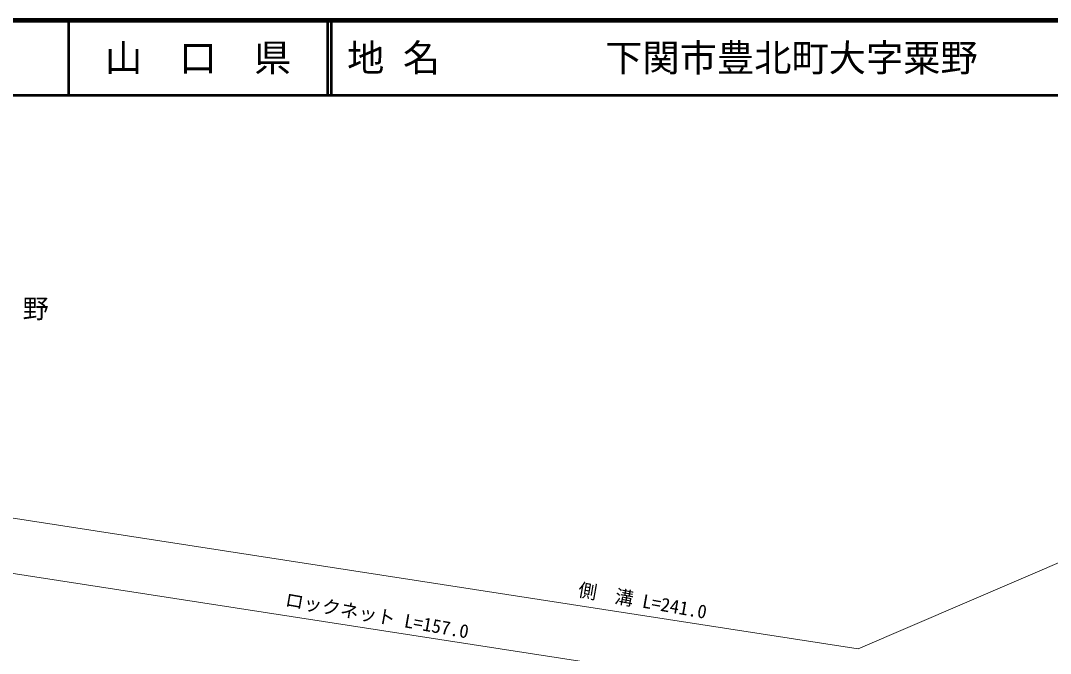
# Model space of a CAD drawing. Units: millimetres, scale not verified. Extents: x 40000 to 680000, y 20000 to 380000.
# Drawn here: x 326558 to 464786, y 295017 to 380000 of the extents above; entities that cross this region are included whole.
import ezdxf
from ezdxf.enums import TextEntityAlignment as Align

# ---------------------------------------------------------------- set-up
doc = ezdxf.new("R2010")
doc.units = ezdxf.units.MM
doc.header["$LTSCALE"] = 1000
doc.layers.add('M-BMK-HTXT', color=7, linetype='Continuous')
for name, color, linetype, lineweight in [('M-STR-HTXT', 7, 'Continuous', 13), ('M-TTL', 2, 'Continuous', 140), ('M-TTL-LINE', 7, 'Continuous', 50), ('M-TTL-TXT', 7, 'Continuous', 50)]:
    doc.layers.add(name, color=color, linetype=linetype, lineweight=lineweight)
doc.styles.add('ＭＳ ゴシック', font='')
doc.styles.get('ＭＳ ゴシック').set_extended_font_data('MS Gothic')

msp = doc.modelspace()

# ---------------------------------------------------------------- linework, layer by layer
at = {"layer": 'M-STR-HTXT'}
for p, q in [((501337, 322518), (438999, 295610)), ((438999, 295610), (296294, 317689)), ((440043, 288053), (294498, 310572))]:
    msp.add_line(p, q, dxfattribs=at)
at = {"layer": 'M-TTL'}
msp.add_line((680000, 380000), (40000, 380000), dxfattribs=at)
at = {"layer": 'M-TTL-LINE'}
for p, q in [((333000, 380000), (333000, 370000)), ((367750, 380000), (367750, 370000)), ((368250, 380000), (368250, 370000)), ((40000, 370000), (680000, 370000))]:
    msp.add_line(p, q, dxfattribs=at)

# ---------------------------------------------------------------- texts
at = {"layer": 'M-BMK-HTXT', "style": 'ＭＳ ゴシック'}
msp.add_text('大\u3000字\u3000粟\u3000野', height=2566, dxfattribs=at).set_placement((318083, 341321), align=Align.MIDDLE_CENTER)
at = {"layer": 'M-STR-HTXT', "style": 'ＭＳ ゴシック'}
for s, p in [('側\u3000溝 L=241.0', (410047, 302089)), ('ロックネット L=157.0', (374401, 300106))]:
    msp.add_text(s, height=1833, rotation=349.897, dxfattribs=at).set_placement(p, align=Align.MIDDLE_CENTER)
at = {"layer": 'M-TTL-TXT', "style": 'ＭＳ ゴシック'}
for s, p in [('地 名', (370380, 375000)), ('下関市豊北町大字粟野', (405024, 375000))]:
    msp.add_text(s, height=3666, dxfattribs=at).set_placement(p, align=Align.MIDDLE_LEFT)
msp.add_text('山\u3000口\u3000県', height=3666, dxfattribs=at).set_placement((350375, 375000), align=Align.MIDDLE_CENTER)

doc.saveas('drawing.dxf')
